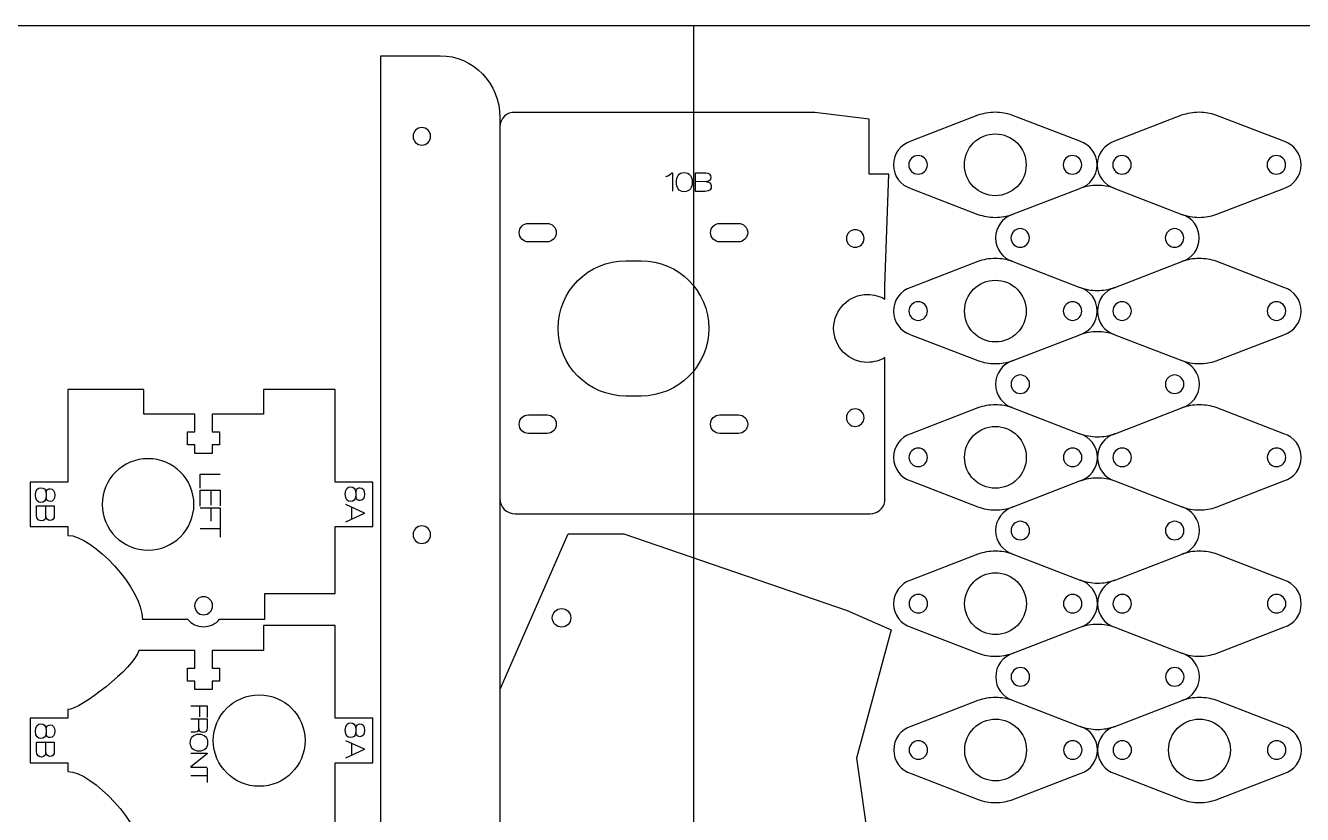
# Model space of a CAD drawing. Extents: x -610 to 0, y -305 to 0.
# Drawn here: x -413 to -206.2, y -127.7 to 0 of the extents above; entities that cross this region are included whole.
import ezdxf

# ---------------------------------------------------------------- set-up
doc = ezdxf.new("R2010")
doc.units = 0
doc.layers.add('CUTS', color=1, linetype='Continuous', true_color=0xff0000)
doc.layers.add('TEXT', color=5, linetype='Continuous', true_color=0x0000ff)
doc.layers.add('laser bed referance', color=3, linetype='Continuous', lineweight=25, true_color=0x00ff00)
doc.layers.add('Referance lines', color=2, linetype='Continuous', lineweight=25, true_color=0xffff00)

msp = doc.modelspace()

# ---------------------------------------------------------------- linework, layer by layer
at = {"layer": 'CUTS', "color": 1, "lineweight": 25, "true_color": 0xff0000}
for points in [[(-355.45, -216.26), (-355.45, -208.66), (-355.45, -4.88)], [(-273.8, -44.29), (-273.8, -42.14), (-273.19, -24.05), (-276.36, -24.05), (-276.36, -15.15), (-285.18, -14.05), (-333.69, -14.05)], [(-336.16, -14.88), (-336.16, -246.79), (-342.86, -246.79), (-342.86, -246.79)], [(-258.78, -14.53), (-269.63, -18.72)], [(-242.24, -18.72), (-253.23, -14.48), (-253.23, -14.48)], [(-225.76, -14.53), (-236.61, -18.72), (-236.61, -18.72)], [(-209.22, -18.72), (-220.2, -14.48)], [(-269.63, -26.36), (-258.76, -30.56)], [(-253.23, -30.6), (-242.25, -26.36)], [(-236.6, -26.36), (-225.74, -30.56)], [(-220.2, -30.6), (-209.23, -26.36)], [(-331.54, -32.01), (-328.53, -32.01)], [(-300.54, -32.01), (-297.53, -32.01)], [(-328.53, -35.01), (-331.54, -35.01), (-331.54, -35.01)], [(-297.53, -35.01), (-300.54, -35.01), (-300.54, -35.01)], [(-315.79, -38.06), (-313.28, -38.06)], [(-258.77, -38.2), (-269.62, -42.39)], [(-253.09, -38.19), (-242.23, -42.39)], [(-236.69, -42.43), (-225.71, -38.19)], [(-209.21, -42.39), (-220.19, -38.15)], [(-269.61, -50.03), (-258.75, -54.23)], [(-253.21, -54.27), (-242.23, -50.03)], [(-236.59, -50.03), (-225.73, -54.23)], [(-220.19, -54.27), (-209.21, -50.03)], [(-273.8, -76.38), (-273.8, -53.74)], [(-381.55, -96.09), (-374.24, -96.09), (-374.24, -91.9), (-362.84, -91.9), (-362.84, -81.1), (-356.74, -81.1), (-356.74, -73.89), (-362.84, -73.89), (-362.84, -58.9), (-374.44, -58.9), (-374.44, -62.89), (-382.74, -62.89), (-382.74, -65.76), (-381.54, -65.76), (-381.54, -67.86), (-382.74, -67.86), (-382.74, -69.25), (-385.54, -69.25), (-385.54, -67.86), (-386.74, -67.86), (-386.74, -65.76), (-385.54, -65.76), (-385.54, -62.89), (-393.84, -62.89), (-393.84, -58.9), (-406.14, -58.9), (-406.14, -73.89), (-412.24, -73.89), (-412.24, -81.1), (-406.14, -81.1), (-406.14, -82.51), (-406.14, -82.51)], [(-313.28, -59.96), (-315.79, -59.96), (-315.79, -59.96)], [(-258.76, -61.88), (-269.61, -66.07)], [(-253.08, -61.87), (-242.22, -66.07)], [(-236.68, -66.11), (-225.7, -61.87)], [(-209.2, -66.07), (-220.18, -61.83)], [(-331.54, -63.01), (-328.53, -63.01)], [(-300.54, -63.01), (-297.53, -63.01)], [(-328.53, -66.01), (-331.54, -66.01), (-331.54, -66.01)], [(-297.53, -66.01), (-300.54, -66.01), (-300.54, -66.01)], [(-269.6, -73.71), (-258.74, -77.91)], [(-253.2, -77.95), (-242.22, -73.71)], [(-236.58, -73.71), (-225.72, -77.91)], [(-220.18, -77.95), (-209.2, -73.71)], [(-333.7, -79.03), (-276.22, -79.03)], [(-336.14, -107.38), (-325.11, -82.26), (-316.07, -82.26), (-279.93, -94.65), (-272.78, -97.78), (-278.39, -118.58), (-276.36, -132.98), (-269.78, -141.62), (-269.78, -200.56), (-332.79, -200.56), (-336.14, -184.82)], [(-258.75, -85.56), (-269.6, -89.75)], [(-253.07, -85.55), (-242.21, -89.75)], [(-236.67, -89.79), (-225.69, -85.55)], [(-209.18, -89.75), (-220.17, -85.51)], [(-362.84, -130.12), (-362.84, -119.32), (-356.74, -119.32), (-356.74, -112.12), (-362.84, -112.12), (-362.84, -97.12), (-374.44, -97.12), (-374.44, -101.12), (-382.74, -101.12), (-382.74, -103.99), (-381.54, -103.99), (-381.54, -106.08), (-382.74, -106.08), (-382.74, -107.47), (-385.54, -107.47), (-385.54, -106.08), (-386.74, -106.08), (-386.74, -103.99), (-385.54, -103.99), (-385.54, -101.12), (-394.61, -101.12), (-394.61, -101.12), (-394.61, -101.12)], [(-394.04, -96.09), (-386.73, -96.09)], [(-269.59, -97.39), (-258.73, -101.59)], [(-253.19, -101.63), (-242.21, -97.39)], [(-236.57, -97.39), (-225.71, -101.59)], [(-220.17, -101.63), (-209.19, -97.39)], [(-258.74, -109.23), (-269.59, -113.43)], [(-253.06, -109.23), (-242.2, -113.43)], [(-236.66, -113.47), (-225.68, -109.23)], [(-209.17, -113.43), (-220.16, -109.19)], [(-406.14, -110.71), (-406.14, -110.71), (-406.14, -112.12), (-412.24, -112.12), (-412.24, -119.32), (-406.14, -119.32), (-406.14, -120.73), (-406.14, -120.73)], [(-269.58, -121.07), (-258.72, -125.26)], [(-253.18, -125.3), (-242.2, -121.07)], [(-236.56, -121.07), (-225.7, -125.26)], [(-220.16, -125.3), (-209.18, -121.07)]]:
    msp.add_lwpolyline(points, dxfattribs=at)
for points in [[(-355.45, -4.88), (-355.45, -4.88), (-351.11, -4.88), (-345.81, -4.88)], [(-345.81, -4.88), (-340.5, -4.88), (-336.16, -9.38), (-336.16, -14.88)], [(-333.69, -14.05), (-335.06, -13.95), (-336.16, -15.05), (-336.16, -16.42)], [(-255.94, -14.04), (-256.94, -14.04), (-257.89, -14.21), (-258.78, -14.53)], [(-253.23, -14.48), (-254.08, -14.2), (-254.99, -14.04), (-255.94, -14.04)], [(-222.91, -14.04), (-223.91, -14.04), (-224.87, -14.21), (-225.76, -14.53)], [(-220.2, -14.48), (-221.06, -14.2), (-221.97, -14.04), (-222.91, -14.04)], [(-348.8, -16.5), (-349.59, -16.5), (-350.23, -17.14), (-350.23, -17.92)], [(-347.38, -17.92), (-347.38, -17.14), (-348.02, -16.5), (-348.8, -16.5)], [(-350.23, -17.92), (-350.23, -18.71), (-349.59, -19.35), (-348.8, -19.35)], [(-348.8, -19.35), (-348.02, -19.35), (-347.38, -18.71), (-347.38, -17.92)], [(-260.94, -22.54), (-260.94, -19.78), (-258.7, -17.54), (-255.94, -17.54)], [(-255.94, -17.54), (-253.18, -17.54), (-250.94, -19.78), (-250.94, -22.54)], [(-269.63, -18.72), (-271.26, -19.23), (-272.44, -20.75), (-272.44, -22.54)], [(-239.44, -22.54), (-239.44, -20.75), (-240.62, -19.23), (-242.24, -18.72)], [(-236.61, -18.72), (-238.24, -19.23), (-239.42, -20.75), (-239.42, -22.54)], [(-206.41, -22.54), (-206.41, -20.75), (-207.59, -19.23), (-209.22, -18.72)], [(-272.44, -22.54), (-272.44, -24.34), (-271.26, -25.86), (-269.63, -26.36)], [(-268.44, -21.04), (-269.27, -21.04), (-269.94, -21.71), (-269.94, -22.54)], [(-269.94, -22.54), (-269.94, -23.37), (-269.27, -24.04), (-268.44, -24.04)], [(-266.94, -22.54), (-266.94, -21.71), (-267.61, -21.04), (-268.44, -21.04)], [(-268.44, -24.04), (-267.61, -24.04), (-266.94, -23.37), (-266.94, -22.54)], [(-255.94, -27.54), (-258.7, -27.54), (-260.94, -25.3), (-260.94, -22.54)], [(-250.94, -22.54), (-250.94, -25.3), (-253.18, -27.54), (-255.94, -27.54)], [(-243.44, -21.04), (-244.27, -21.04), (-244.94, -21.71), (-244.94, -22.54)], [(-244.94, -22.54), (-244.94, -23.37), (-244.27, -24.04), (-243.44, -24.04)], [(-241.94, -22.54), (-241.94, -21.71), (-242.61, -21.04), (-243.44, -21.04)], [(-243.44, -24.04), (-242.61, -24.04), (-241.94, -23.37), (-241.94, -22.54)], [(-242.25, -26.36), (-240.62, -25.86), (-239.44, -24.34), (-239.44, -22.54)], [(-239.42, -22.54), (-239.42, -24.34), (-238.23, -25.86), (-236.6, -26.36)], [(-235.41, -21.04), (-236.24, -21.04), (-236.91, -21.71), (-236.91, -22.54)], [(-236.91, -22.54), (-236.91, -23.37), (-236.24, -24.04), (-235.41, -24.04)], [(-233.92, -22.54), (-233.92, -21.71), (-234.59, -21.04), (-235.41, -21.04)], [(-235.41, -24.04), (-234.59, -24.04), (-233.92, -23.37), (-233.92, -22.54)], [(-210.42, -21.04), (-211.24, -21.04), (-211.92, -21.71), (-211.92, -22.54)], [(-211.92, -22.54), (-211.92, -23.37), (-211.24, -24.04), (-210.42, -24.04)], [(-208.92, -22.54), (-208.92, -21.71), (-209.59, -21.04), (-210.42, -21.04)], [(-210.42, -24.04), (-209.59, -24.04), (-208.92, -23.37), (-208.92, -22.54)], [(-209.23, -26.36), (-207.6, -25.86), (-206.41, -24.34), (-206.41, -22.54)], [(-239.4, -25.87), (-240.4, -25.87), (-241.36, -26.05), (-242.25, -26.36)], [(-236.69, -26.31), (-237.54, -26.03), (-238.45, -25.87), (-239.4, -25.87)], [(-258.76, -30.56), (-257.88, -30.87), (-256.93, -31.04), (-255.94, -31.04)], [(-255.94, -31.04), (-254.99, -31.04), (-254.08, -30.89), (-253.23, -30.6)], [(-253.1, -30.56), (-254.72, -31.06), (-255.9, -32.58), (-255.9, -34.37)], [(-225.74, -30.56), (-224.86, -30.87), (-223.91, -31.04), (-222.91, -31.04)], [(-222.9, -34.37), (-222.9, -32.58), (-224.08, -31.06), (-225.71, -30.56)], [(-222.91, -31.04), (-221.97, -31.04), (-221.06, -30.89), (-220.2, -30.6)], [(-333.04, -33.51), (-333.04, -32.68), (-332.37, -32.01), (-331.54, -32.01)], [(-328.53, -32.01), (-327.7, -32.01), (-327.03, -32.68), (-327.03, -33.51)], [(-302.04, -33.51), (-302.04, -32.68), (-301.37, -32.01), (-300.54, -32.01)], [(-297.53, -32.01), (-296.7, -32.01), (-296.03, -32.68), (-296.03, -33.51)], [(-278.62, -33.04), (-279.4, -33.04), (-280.04, -33.68), (-280.04, -34.47)], [(-277.19, -34.47), (-277.19, -33.68), (-277.83, -33.04), (-278.62, -33.04)], [(-251.9, -32.87), (-252.73, -32.87), (-253.4, -33.55), (-253.4, -34.37)], [(-250.4, -34.37), (-250.4, -33.55), (-251.07, -32.87), (-251.9, -32.87)], [(-226.9, -32.87), (-227.73, -32.87), (-228.4, -33.55), (-228.4, -34.37)], [(-225.4, -34.37), (-225.4, -33.55), (-226.07, -32.87), (-226.9, -32.87)], [(-331.54, -35.01), (-332.37, -35.01), (-333.04, -34.34), (-333.04, -33.51)], [(-327.03, -33.51), (-327.03, -34.34), (-327.7, -35.01), (-328.53, -35.01)], [(-300.54, -35.01), (-301.37, -35.01), (-302.04, -34.34), (-302.04, -33.51)], [(-296.03, -33.51), (-296.03, -34.34), (-296.7, -35.01), (-297.53, -35.01)], [(-280.04, -34.47), (-280.04, -35.25), (-279.4, -35.89), (-278.62, -35.89)], [(-278.62, -35.89), (-277.83, -35.89), (-277.19, -35.25), (-277.19, -34.47)], [(-255.9, -34.37), (-255.9, -36.17), (-254.72, -37.69), (-253.09, -38.19)], [(-253.4, -34.37), (-253.4, -35.2), (-252.73, -35.87), (-251.9, -35.87)], [(-251.9, -35.87), (-251.07, -35.87), (-250.4, -35.2), (-250.4, -34.37)], [(-228.4, -34.37), (-228.4, -35.2), (-227.73, -35.87), (-226.9, -35.87)], [(-226.9, -35.87), (-226.07, -35.87), (-225.4, -35.2), (-225.4, -34.37)], [(-225.71, -38.19), (-224.08, -37.69), (-222.9, -36.17), (-222.9, -34.37)], [(-326.74, -49.01), (-326.74, -42.96), (-321.83, -38.06), (-315.79, -38.06)], [(-313.28, -38.06), (-307.24, -38.06), (-302.33, -42.97), (-302.33, -49.01)], [(-255.92, -37.71), (-256.92, -37.71), (-257.88, -37.88), (-258.77, -38.2)], [(-253.21, -38.15), (-254.06, -37.87), (-254.98, -37.71), (-255.92, -37.71)], [(-222.9, -37.71), (-223.9, -37.71), (-224.86, -37.88), (-225.75, -38.2)], [(-220.19, -38.15), (-221.04, -37.87), (-221.95, -37.71), (-222.9, -37.71)], [(-260.92, -46.21), (-260.92, -43.45), (-258.68, -41.21), (-255.92, -41.21)], [(-255.92, -41.21), (-253.16, -41.21), (-250.92, -43.45), (-250.92, -46.21)], [(-269.62, -42.39), (-271.24, -42.9), (-272.42, -44.42), (-272.42, -46.21)], [(-239.42, -46.21), (-239.42, -44.42), (-240.6, -42.9), (-242.23, -42.39)], [(-242.23, -42.39), (-241.34, -42.7), (-240.39, -42.87), (-239.4, -42.87)], [(-236.6, -42.39), (-238.22, -42.9), (-239.4, -44.42), (-239.4, -46.21)], [(-239.4, -42.87), (-238.45, -42.87), (-237.54, -42.72), (-236.69, -42.43)], [(-206.4, -46.21), (-206.4, -44.42), (-207.58, -42.9), (-209.21, -42.39)], [(-282.11, -49.01), (-282.11, -45.97), (-279.64, -43.51), (-276.61, -43.51)], [(-276.61, -43.51), (-275.58, -43.51), (-274.62, -43.8), (-273.8, -44.29)], [(-268.42, -44.71), (-269.25, -44.71), (-269.92, -45.38), (-269.92, -46.21)], [(-266.92, -46.21), (-266.92, -45.38), (-267.59, -44.71), (-268.42, -44.71)], [(-243.42, -44.71), (-244.25, -44.71), (-244.92, -45.38), (-244.92, -46.21)], [(-241.92, -46.21), (-241.92, -45.38), (-242.59, -44.71), (-243.42, -44.71)], [(-235.4, -44.71), (-236.23, -44.71), (-236.9, -45.38), (-236.9, -46.21)], [(-233.9, -46.21), (-233.9, -45.38), (-234.57, -44.71), (-235.4, -44.71)], [(-210.4, -44.71), (-211.23, -44.71), (-211.9, -45.38), (-211.9, -46.21)], [(-208.9, -46.21), (-208.9, -45.38), (-209.57, -44.71), (-210.4, -44.71)], [(-272.42, -46.21), (-272.42, -48.01), (-271.24, -49.52), (-269.61, -50.03)], [(-269.92, -46.21), (-269.92, -47.04), (-269.25, -47.71), (-268.42, -47.71)], [(-268.42, -47.71), (-267.59, -47.71), (-266.92, -47.04), (-266.92, -46.21)], [(-255.92, -51.21), (-258.68, -51.21), (-260.92, -48.97), (-260.92, -46.21)], [(-250.92, -46.21), (-250.92, -48.97), (-253.16, -51.21), (-255.92, -51.21)], [(-244.92, -46.21), (-244.92, -47.04), (-244.25, -47.71), (-243.42, -47.71)], [(-243.42, -47.71), (-242.59, -47.71), (-241.92, -47.04), (-241.92, -46.21)], [(-242.23, -50.03), (-240.6, -49.52), (-239.42, -48.01), (-239.42, -46.21)], [(-239.4, -46.21), (-239.4, -48.01), (-238.22, -49.52), (-236.59, -50.03)], [(-236.9, -46.21), (-236.9, -47.04), (-236.23, -47.71), (-235.4, -47.71)], [(-235.4, -47.71), (-234.57, -47.71), (-233.9, -47.04), (-233.9, -46.21)], [(-211.9, -46.21), (-211.9, -47.04), (-211.23, -47.71), (-210.4, -47.71)], [(-210.4, -47.71), (-209.57, -47.71), (-208.9, -47.04), (-208.9, -46.21)], [(-209.21, -50.03), (-207.58, -49.52), (-206.4, -48.01), (-206.4, -46.21)], [(-315.79, -59.96), (-321.83, -59.96), (-326.74, -55.06), (-326.74, -49.01)], [(-302.33, -49.01), (-302.33, -55.06), (-307.24, -59.96), (-313.28, -59.96)], [(-276.61, -54.51), (-279.64, -54.51), (-282.11, -52.05), (-282.11, -49.01)], [(-239.39, -49.55), (-240.39, -49.55), (-241.35, -49.72), (-242.24, -50.04)], [(-236.68, -49.99), (-237.53, -49.71), (-238.44, -49.55), (-239.39, -49.55)], [(-273.8, -53.74), (-274.62, -54.23), (-275.58, -54.51), (-276.61, -54.51)], [(-258.75, -54.23), (-257.87, -54.54), (-256.91, -54.71), (-255.92, -54.71)], [(-255.92, -54.71), (-254.98, -54.71), (-254.06, -54.55), (-253.21, -54.27)], [(-253.09, -54.23), (-254.71, -54.74), (-255.89, -56.26), (-255.89, -58.05)], [(-225.73, -54.23), (-224.84, -54.54), (-223.89, -54.71), (-222.9, -54.71)], [(-222.89, -58.05), (-222.89, -56.26), (-224.07, -54.74), (-225.7, -54.23)], [(-222.9, -54.71), (-221.95, -54.71), (-221.04, -54.55), (-220.19, -54.27)], [(-251.89, -56.55), (-252.72, -56.55), (-253.39, -57.22), (-253.39, -58.05)], [(-250.39, -58.05), (-250.39, -57.22), (-251.06, -56.55), (-251.89, -56.55)], [(-226.89, -56.55), (-227.72, -56.55), (-228.39, -57.22), (-228.39, -58.05)], [(-225.39, -58.05), (-225.39, -57.22), (-226.06, -56.55), (-226.89, -56.55)], [(-255.89, -58.05), (-255.89, -59.85), (-254.71, -61.37), (-253.08, -61.87)], [(-253.39, -58.05), (-253.39, -58.88), (-252.72, -59.55), (-251.89, -59.55)], [(-251.89, -59.55), (-251.06, -59.55), (-250.39, -58.88), (-250.39, -58.05)], [(-228.39, -58.05), (-228.39, -58.88), (-227.72, -59.55), (-226.89, -59.55)], [(-226.89, -59.55), (-226.06, -59.55), (-225.39, -58.88), (-225.39, -58.05)], [(-225.7, -61.87), (-224.07, -61.37), (-222.89, -59.85), (-222.89, -58.05)], [(-255.91, -61.39), (-256.91, -61.39), (-257.87, -61.56), (-258.76, -61.88)], [(-253.2, -61.83), (-254.05, -61.54), (-254.96, -61.39), (-255.91, -61.39)], [(-222.89, -61.39), (-223.89, -61.39), (-224.85, -61.56), (-225.74, -61.88)], [(-220.18, -61.83), (-221.03, -61.54), (-221.94, -61.39), (-222.89, -61.39)], [(-333.04, -64.51), (-333.04, -63.68), (-332.37, -63.01), (-331.54, -63.01)], [(-328.53, -63.01), (-327.7, -63.01), (-327.03, -63.68), (-327.03, -64.51)], [(-302.04, -64.51), (-302.04, -63.68), (-301.37, -63.01), (-300.54, -63.01)], [(-297.53, -63.01), (-296.7, -63.01), (-296.03, -63.68), (-296.03, -64.51)], [(-278.62, -62.04), (-279.4, -62.04), (-280.04, -62.68), (-280.04, -63.47)], [(-280.04, -63.47), (-280.04, -64.25), (-279.4, -64.89), (-278.62, -64.89)], [(-277.19, -63.47), (-277.19, -62.68), (-277.83, -62.04), (-278.62, -62.04)], [(-278.62, -64.89), (-277.83, -64.89), (-277.19, -64.25), (-277.19, -63.47)], [(-331.54, -66.01), (-332.37, -66.01), (-333.04, -65.34), (-333.04, -64.51)], [(-327.03, -64.51), (-327.03, -65.34), (-327.7, -66.01), (-328.53, -66.01)], [(-300.54, -66.01), (-301.37, -66.01), (-302.04, -65.34), (-302.04, -64.51)], [(-296.03, -64.51), (-296.03, -65.34), (-296.7, -66.01), (-297.53, -66.01)], [(-269.61, -66.07), (-271.23, -66.58), (-272.41, -68.1), (-272.41, -69.89)], [(-260.91, -69.89), (-260.91, -67.13), (-258.67, -64.89), (-255.91, -64.89)], [(-255.91, -64.89), (-253.15, -64.89), (-250.91, -67.13), (-250.91, -69.89)], [(-239.41, -69.89), (-239.41, -68.1), (-240.59, -66.58), (-242.22, -66.07)], [(-242.22, -66.07), (-241.33, -66.38), (-240.38, -66.55), (-239.39, -66.55)], [(-236.58, -66.07), (-238.21, -66.58), (-239.39, -68.1), (-239.39, -69.89)], [(-239.39, -66.55), (-238.44, -66.55), (-237.53, -66.4), (-236.68, -66.11)], [(-206.39, -69.89), (-206.39, -68.1), (-207.57, -66.58), (-209.2, -66.07)], [(-393.14, -70.1), (-397.24, -70.1), (-400.57, -73.41), (-400.57, -77.5)], [(-385.71, -77.5), (-385.71, -73.41), (-389.04, -70.1), (-393.14, -70.1)], [(-272.41, -69.89), (-272.41, -71.68), (-271.23, -73.2), (-269.6, -73.71)], [(-268.41, -68.39), (-269.24, -68.39), (-269.91, -69.06), (-269.91, -69.89)], [(-269.91, -69.89), (-269.91, -70.72), (-269.24, -71.39), (-268.41, -71.39)], [(-266.91, -69.89), (-266.91, -69.06), (-267.58, -68.39), (-268.41, -68.39)], [(-268.41, -71.39), (-267.58, -71.39), (-266.91, -70.72), (-266.91, -69.89)], [(-255.91, -74.89), (-258.67, -74.89), (-260.91, -72.65), (-260.91, -69.89)], [(-250.91, -69.89), (-250.91, -72.65), (-253.15, -74.89), (-255.91, -74.89)], [(-243.41, -68.39), (-244.24, -68.39), (-244.91, -69.06), (-244.91, -69.89)], [(-244.91, -69.89), (-244.91, -70.72), (-244.24, -71.39), (-243.41, -71.39)], [(-241.91, -69.89), (-241.91, -69.06), (-242.58, -68.39), (-243.41, -68.39)], [(-243.41, -71.39), (-242.58, -71.39), (-241.91, -70.72), (-241.91, -69.89)], [(-242.22, -73.71), (-240.59, -73.2), (-239.41, -71.68), (-239.41, -69.89)], [(-239.39, -69.89), (-239.39, -71.68), (-238.21, -73.2), (-236.58, -73.71)], [(-235.39, -68.39), (-236.22, -68.39), (-236.89, -69.06), (-236.89, -69.89)], [(-236.89, -69.89), (-236.89, -70.72), (-236.22, -71.39), (-235.39, -71.39)], [(-233.89, -69.89), (-233.89, -69.06), (-234.56, -68.39), (-235.39, -68.39)], [(-235.39, -71.39), (-234.56, -71.39), (-233.89, -70.72), (-233.89, -69.89)], [(-210.39, -68.39), (-211.22, -68.39), (-211.89, -69.06), (-211.89, -69.89)], [(-211.89, -69.89), (-211.89, -70.72), (-211.22, -71.39), (-210.39, -71.39)], [(-208.89, -69.89), (-208.89, -69.06), (-209.56, -68.39), (-210.39, -68.39)], [(-210.39, -71.39), (-209.56, -71.39), (-208.89, -70.72), (-208.89, -69.89)], [(-209.2, -73.71), (-207.57, -73.2), (-206.39, -71.68), (-206.39, -69.89)], [(-239.38, -73.23), (-240.38, -73.23), (-241.34, -73.4), (-242.23, -73.72)], [(-236.67, -73.67), (-237.52, -73.39), (-238.43, -73.23), (-239.38, -73.23)], [(-273.8, -77.03), (-273.83, -76.88), (-273.8, -76.72), (-273.8, -76.38)], [(-400.57, -77.5), (-400.57, -81.58), (-397.24, -84.9), (-393.14, -84.9)], [(-393.14, -84.9), (-389.04, -84.9), (-385.71, -81.58), (-385.71, -77.5)], [(-336.17, -76.56), (-336.17, -77.92), (-335.06, -79.03), (-333.7, -79.03)], [(-276.22, -79.03), (-275.02, -79.03), (-274.02, -78.17), (-273.8, -77.03)], [(-258.74, -77.91), (-257.86, -78.22), (-256.9, -78.39), (-255.91, -78.39)], [(-255.91, -78.39), (-254.96, -78.39), (-254.05, -78.23), (-253.2, -77.95)], [(-253.08, -77.91), (-254.7, -78.42), (-255.88, -79.94), (-255.88, -81.73)], [(-225.72, -77.91), (-224.83, -78.22), (-223.88, -78.39), (-222.89, -78.39)], [(-222.88, -81.73), (-222.88, -79.94), (-224.06, -78.42), (-225.69, -77.91)], [(-222.89, -78.39), (-221.94, -78.39), (-221.03, -78.23), (-220.18, -77.95)], [(-251.88, -80.23), (-252.71, -80.23), (-253.38, -80.9), (-253.38, -81.73)], [(-250.38, -81.73), (-250.38, -80.9), (-251.05, -80.23), (-251.88, -80.23)], [(-226.88, -80.23), (-227.71, -80.23), (-228.38, -80.9), (-228.38, -81.73)], [(-225.38, -81.73), (-225.38, -80.9), (-226.05, -80.23), (-226.88, -80.23)], [(-406.14, -82.51), (-402.13, -82.51), (-394.04, -91.15), (-394.04, -96.1)], [(-348.8, -80.97), (-349.59, -80.97), (-350.23, -81.61), (-350.23, -82.4)], [(-350.23, -82.4), (-350.23, -83.18), (-349.59, -83.82), (-348.8, -83.82)], [(-347.38, -82.4), (-347.38, -81.61), (-348.02, -80.97), (-348.8, -80.97)], [(-348.8, -83.82), (-348.02, -83.82), (-347.38, -83.18), (-347.38, -82.4)], [(-255.88, -81.73), (-255.88, -83.53), (-254.7, -85.04), (-253.07, -85.55)], [(-253.38, -81.73), (-253.38, -82.56), (-252.71, -83.23), (-251.88, -83.23)], [(-251.88, -83.23), (-251.05, -83.23), (-250.38, -82.56), (-250.38, -81.73)], [(-228.38, -81.73), (-228.38, -82.56), (-227.71, -83.23), (-226.88, -83.23)], [(-226.88, -83.23), (-226.05, -83.23), (-225.38, -82.56), (-225.38, -81.73)], [(-225.69, -85.55), (-224.06, -85.04), (-222.88, -83.53), (-222.88, -81.73)], [(-255.9, -85.07), (-256.9, -85.07), (-257.86, -85.24), (-258.75, -85.56)], [(-253.19, -85.51), (-254.04, -85.22), (-254.95, -85.07), (-255.9, -85.07)], [(-222.88, -85.07), (-223.88, -85.07), (-224.84, -85.24), (-225.73, -85.56)], [(-220.17, -85.51), (-221.02, -85.22), (-221.93, -85.07), (-222.88, -85.07)], [(-260.9, -93.57), (-260.9, -90.81), (-258.66, -88.57), (-255.9, -88.57)], [(-255.9, -88.57), (-253.14, -88.57), (-250.9, -90.81), (-250.9, -93.57)], [(-269.6, -89.75), (-271.22, -90.26), (-272.4, -91.77), (-272.4, -93.57)], [(-239.4, -93.57), (-239.4, -91.77), (-240.58, -90.26), (-242.21, -89.75)], [(-242.21, -89.75), (-241.32, -90.06), (-240.37, -90.23), (-239.38, -90.23)], [(-236.57, -89.75), (-238.2, -90.26), (-239.38, -91.77), (-239.38, -93.57)], [(-239.38, -90.23), (-238.43, -90.23), (-237.52, -90.08), (-236.67, -89.79)], [(-206.38, -93.57), (-206.38, -91.77), (-207.56, -90.26), (-209.18, -89.75)], [(-384.14, -92.45), (-384.94, -92.45), (-385.59, -93.1), (-385.59, -93.9)], [(-382.69, -93.9), (-382.69, -93.1), (-383.34, -92.45), (-384.14, -92.45)], [(-268.4, -92.07), (-269.23, -92.07), (-269.9, -92.74), (-269.9, -93.57)], [(-266.9, -93.57), (-266.9, -92.74), (-267.57, -92.07), (-268.4, -92.07)], [(-243.4, -92.07), (-244.23, -92.07), (-244.9, -92.74), (-244.9, -93.57)], [(-241.9, -93.57), (-241.9, -92.74), (-242.57, -92.07), (-243.4, -92.07)], [(-235.38, -92.07), (-236.21, -92.07), (-236.88, -92.74), (-236.88, -93.57)], [(-233.88, -93.57), (-233.88, -92.74), (-234.55, -92.07), (-235.38, -92.07)], [(-210.38, -92.07), (-211.21, -92.07), (-211.88, -92.74), (-211.88, -93.57)], [(-208.88, -93.57), (-208.88, -92.74), (-209.55, -92.07), (-210.38, -92.07)], [(-385.59, -93.9), (-385.59, -94.7), (-384.94, -95.35), (-384.14, -95.35)], [(-384.14, -95.35), (-383.34, -95.35), (-382.69, -94.7), (-382.69, -93.9)], [(-327.67, -95.86), (-327.67, -95.03), (-327, -94.36), (-326.17, -94.36)], [(-326.17, -94.36), (-325.35, -94.36), (-324.67, -95.03), (-324.67, -95.86)], [(-272.4, -93.57), (-272.4, -95.36), (-271.22, -96.88), (-269.59, -97.39)], [(-269.9, -93.57), (-269.9, -94.4), (-269.23, -95.07), (-268.4, -95.07)], [(-268.4, -95.07), (-267.57, -95.07), (-266.9, -94.4), (-266.9, -93.57)], [(-255.9, -98.57), (-258.66, -98.57), (-260.9, -96.33), (-260.9, -93.57)], [(-250.9, -93.57), (-250.9, -96.33), (-253.14, -98.57), (-255.9, -98.57)], [(-244.9, -93.57), (-244.9, -94.4), (-244.23, -95.07), (-243.4, -95.07)], [(-243.4, -95.07), (-242.57, -95.07), (-241.9, -94.4), (-241.9, -93.57)], [(-242.21, -97.39), (-240.58, -96.88), (-239.4, -95.36), (-239.4, -93.57)], [(-239.38, -93.57), (-239.38, -95.36), (-238.2, -96.88), (-236.57, -97.39)], [(-236.88, -93.57), (-236.88, -94.4), (-236.21, -95.07), (-235.38, -95.07)], [(-235.38, -95.07), (-234.55, -95.07), (-233.88, -94.4), (-233.88, -93.57)], [(-211.88, -93.57), (-211.88, -94.4), (-211.21, -95.07), (-210.38, -95.07)], [(-210.38, -95.07), (-209.55, -95.07), (-208.88, -94.4), (-208.88, -93.57)], [(-209.19, -97.39), (-207.56, -96.88), (-206.38, -95.36), (-206.38, -93.57)], [(-386.73, -96.09), (-386.11, -96.83), (-385.18, -97.29), (-384.14, -97.29)], [(-384.14, -97.29), (-383.1, -97.29), (-382.18, -96.83), (-381.55, -96.09)], [(-326.17, -97.36), (-327, -97.36), (-327.67, -96.69), (-327.67, -95.86)], [(-324.67, -95.86), (-324.67, -96.69), (-325.35, -97.36), (-326.17, -97.36)], [(-239.37, -96.91), (-240.37, -96.91), (-241.33, -97.08), (-242.22, -97.4)], [(-236.66, -97.35), (-237.51, -97.06), (-238.42, -96.91), (-239.37, -96.91)], [(-394.61, -101.12), (-395.42, -104.01), (-404.16, -110.71), (-406.14, -110.71)], [(-258.73, -101.59), (-257.84, -101.9), (-256.89, -102.07), (-255.9, -102.07)], [(-255.9, -102.07), (-254.95, -102.07), (-254.04, -101.91), (-253.19, -101.63)], [(-253.06, -101.59), (-254.69, -102.1), (-255.87, -103.62), (-255.87, -105.41)], [(-225.71, -101.59), (-224.82, -101.9), (-223.87, -102.07), (-222.88, -102.07)], [(-222.87, -105.41), (-222.87, -103.62), (-224.05, -102.1), (-225.67, -101.59)], [(-222.88, -102.07), (-221.93, -102.07), (-221.02, -101.91), (-220.17, -101.63)], [(-255.87, -105.41), (-255.87, -107.2), (-254.69, -108.72), (-253.06, -109.23)], [(-251.87, -103.91), (-252.7, -103.91), (-253.37, -104.58), (-253.37, -105.41)], [(-253.37, -105.41), (-253.37, -106.24), (-252.7, -106.91), (-251.87, -106.91)], [(-250.37, -105.41), (-250.37, -104.58), (-251.04, -103.91), (-251.87, -103.91)], [(-251.87, -106.91), (-251.04, -106.91), (-250.37, -106.24), (-250.37, -105.41)], [(-226.87, -103.91), (-227.7, -103.91), (-228.37, -104.58), (-228.37, -105.41)], [(-228.37, -105.41), (-228.37, -106.24), (-227.7, -106.91), (-226.87, -106.91)], [(-225.37, -105.41), (-225.37, -104.58), (-226.04, -103.91), (-226.87, -103.91)], [(-226.87, -106.91), (-226.04, -106.91), (-225.37, -106.24), (-225.37, -105.41)], [(-225.68, -109.23), (-224.05, -108.72), (-222.87, -107.2), (-222.87, -105.41)], [(-382.57, -115.72), (-382.57, -111.63), (-379.24, -108.32), (-375.14, -108.32)], [(-375.14, -108.32), (-371.04, -108.32), (-367.72, -111.63), (-367.72, -115.72)], [(-255.89, -108.75), (-256.89, -108.75), (-257.85, -108.92), (-258.74, -109.23)], [(-253.18, -109.19), (-254.03, -108.9), (-254.94, -108.75), (-255.89, -108.75)], [(-222.87, -108.75), (-223.87, -108.75), (-224.82, -108.92), (-225.71, -109.23)], [(-220.16, -109.19), (-221.01, -108.9), (-221.92, -108.75), (-222.87, -108.75)], [(-269.59, -113.43), (-271.21, -113.93), (-272.39, -115.45), (-272.39, -117.25)], [(-260.89, -117.25), (-260.89, -114.48), (-258.65, -112.25), (-255.89, -112.25)], [(-255.89, -112.25), (-253.13, -112.25), (-250.89, -114.48), (-250.89, -117.25)], [(-239.39, -117.25), (-239.39, -115.45), (-240.57, -113.93), (-242.2, -113.43)], [(-242.2, -113.43), (-241.31, -113.74), (-240.36, -113.91), (-239.37, -113.91)], [(-236.56, -113.43), (-238.19, -113.93), (-239.37, -115.45), (-239.37, -117.25)], [(-239.37, -113.91), (-238.42, -113.91), (-237.51, -113.75), (-236.66, -113.47)], [(-227.87, -117.25), (-227.87, -114.48), (-225.63, -112.25), (-222.87, -112.25)], [(-222.87, -112.25), (-220.11, -112.25), (-217.87, -114.48), (-217.87, -117.25)], [(-206.37, -117.25), (-206.37, -115.45), (-207.55, -113.93), (-209.17, -113.43)], [(-375.14, -123.12), (-379.24, -123.12), (-382.57, -119.81), (-382.57, -115.72)], [(-367.72, -115.72), (-367.72, -119.81), (-371.04, -123.12), (-375.14, -123.12)], [(-268.39, -115.75), (-269.22, -115.75), (-269.89, -116.42), (-269.89, -117.25)], [(-266.89, -117.25), (-266.89, -116.42), (-267.56, -115.75), (-268.39, -115.75)], [(-243.39, -115.75), (-244.22, -115.75), (-244.89, -116.42), (-244.89, -117.25)], [(-241.89, -117.25), (-241.89, -116.42), (-242.56, -115.75), (-243.39, -115.75)], [(-235.37, -115.75), (-236.2, -115.75), (-236.87, -116.42), (-236.87, -117.25)], [(-233.87, -117.25), (-233.87, -116.42), (-234.54, -115.75), (-235.37, -115.75)], [(-210.37, -115.75), (-211.2, -115.75), (-211.87, -116.42), (-211.87, -117.25)], [(-208.87, -117.25), (-208.87, -116.42), (-209.54, -115.75), (-210.37, -115.75)], [(-272.39, -117.25), (-272.39, -119.04), (-271.21, -120.56), (-269.58, -121.07)], [(-269.89, -117.25), (-269.89, -118.07), (-269.22, -118.75), (-268.39, -118.75)], [(-268.39, -118.75), (-267.56, -118.75), (-266.89, -118.07), (-266.89, -117.25)], [(-255.89, -122.24), (-258.65, -122.24), (-260.89, -120.01), (-260.89, -117.25)], [(-250.89, -117.25), (-250.89, -120.01), (-253.13, -122.24), (-255.89, -122.24)], [(-244.89, -117.25), (-244.89, -118.07), (-244.22, -118.75), (-243.39, -118.75)], [(-243.39, -118.75), (-242.56, -118.75), (-241.89, -118.07), (-241.89, -117.25)], [(-242.2, -121.07), (-240.57, -120.56), (-239.39, -119.04), (-239.39, -117.25)], [(-239.37, -117.25), (-239.37, -119.04), (-238.19, -120.56), (-236.56, -121.07)], [(-236.87, -117.25), (-236.87, -118.07), (-236.2, -118.75), (-235.37, -118.75)], [(-235.37, -118.75), (-234.54, -118.75), (-233.87, -118.07), (-233.87, -117.25)], [(-222.87, -122.24), (-225.63, -122.24), (-227.87, -120.01), (-227.87, -117.25)], [(-217.87, -117.25), (-217.87, -120.01), (-220.11, -122.24), (-222.87, -122.24)], [(-211.87, -117.25), (-211.87, -118.07), (-211.2, -118.75), (-210.37, -118.75)], [(-210.37, -118.75), (-209.54, -118.75), (-208.87, -118.07), (-208.87, -117.25)], [(-209.18, -121.07), (-207.55, -120.56), (-206.37, -119.04), (-206.37, -117.25)], [(-406.14, -120.73), (-402.12, -120.73), (-394.04, -129.37), (-394.04, -134.32)], [(-258.72, -125.26), (-257.83, -125.58), (-256.88, -125.75), (-255.89, -125.75)], [(-255.89, -125.75), (-254.94, -125.75), (-254.03, -125.59), (-253.18, -125.3)], [(-225.7, -125.26), (-224.81, -125.58), (-223.86, -125.75), (-222.87, -125.75)], [(-222.87, -125.75), (-221.92, -125.75), (-221.01, -125.59), (-220.16, -125.3)]]:
    msp.add_open_spline(points, degree=3, dxfattribs=at)
at = {"layer": 'laser bed referance'}
msp.add_line((-609.6, 0), (0, 0), dxfattribs=at)
at = {"layer": 'Referance lines'}
msp.add_line((-304.8, 0), (-304.8, -304.8), dxfattribs=at)
at = {"layer": 'TEXT', "color": 5, "true_color": 0x0000ff}
for points in [[(-308.34, -23.85), (-308.23, -23.85), (-308.23, -26.83)], [(-304.47, -23.83), (-302.83, -23.83)], [(-302.94, -26.85), (-304.47, -26.85), (-304.47, -23.83), (-304.47, -23.83)], [(-302.69, -25.27), (-304.47, -25.26)], [(-302.69, -25.26), (-302.69, -25.27)], [(-384.72, -74.89), (-384.72, -72.61), (-381.46, -72.61)], [(-409.66, -75.65), (-409.66, -76.33)], [(-409.66, -75.65), (-409.65, -75.65)], [(-409.65, -76.33), (-409.66, -76.33)], [(-384.72, -77.76), (-384.72, -75.2), (-381.46, -75.2), (-381.46, -77.74)], [(-382.98, -75.2), (-382.98, -77.63)], [(-359.48, -75.5), (-359.48, -76.18)], [(-359.48, -75.5), (-359.47, -75.5)], [(-359.47, -76.18), (-359.48, -76.18)], [(-411.2, -79.2), (-411.2, -77.75), (-408.32, -77.75), (-408.32, -77.75)], [(-409.69, -79.44), (-409.69, -77.75)], [(-408.32, -77.75), (-408.32, -79.31)], [(-384.72, -78.05), (-381.46, -78.05), (-381.46, -80.33)], [(-382.98, -78.05), (-382.98, -80.2)], [(-361.14, -77.48), (-358.12, -78.87), (-358.12, -78.98), (-361.14, -80.37)], [(-360.14, -79.91), (-360.14, -77.93)], [(-409.69, -79.44), (-409.7, -79.44)], [(-381.46, -79.98), (-381.46, -82.78)], [(-384.72, -81.39), (-381.46, -81.39)], [(-386.23, -110.12), (-383.55, -110.12), (-383.55, -111.99)], [(-384.8, -110.12), (-384.8, -111.89)], [(-386.23, -112.19), (-383.55, -112.19), (-383.55, -113.67)], [(-384.92, -113.77), (-384.93, -113.76), (-384.93, -112.19)], [(-359.48, -113.71), (-359.48, -114.39)], [(-359.48, -113.71), (-359.47, -113.71)], [(-409.66, -113.86), (-409.66, -114.54)], [(-409.66, -113.86), (-409.65, -113.86)], [(-409.65, -114.54), (-409.66, -114.54)], [(-361.14, -115.69), (-358.12, -117.08), (-358.12, -117.19), (-361.14, -118.58)], [(-359.47, -114.39), (-359.48, -114.39)], [(-411.2, -117.41), (-411.2, -115.96), (-408.32, -115.96), (-408.32, -115.96)], [(-409.69, -117.65), (-409.7, -117.65)], [(-409.69, -117.65), (-409.69, -115.96)], [(-408.32, -115.96), (-408.32, -117.52)], [(-386.23, -117.76), (-383.55, -117.76), (-383.55, -117.86), (-386.23, -119.97), (-386.23, -120.05), (-383.55, -120.05)], [(-360.14, -118.12), (-360.14, -116.14)], [(-386.23, -121.37), (-383.55, -121.37)], [(-383.55, -120.21), (-383.55, -122.52)]]:
    msp.add_lwpolyline(points, dxfattribs=at)
for points in [[(-309.28, -24.41), (-308.83, -24.3), (-308.52, -24.06), (-308.34, -23.85)], [(-307.56, -25.34), (-307.56, -24.5), (-307.23, -23.78), (-306.3, -23.78)], [(-306.3, -23.78), (-305.36, -23.78), (-305.03, -24.5), (-305.03, -25.34)], [(-302.83, -23.83), (-302.35, -23.83), (-302.02, -24.09), (-302.02, -24.58)], [(-302.02, -24.58), (-302.02, -24.93), (-302.33, -25.27), (-302.69, -25.26)], [(-306.3, -26.9), (-307.23, -26.9), (-307.56, -26.18), (-307.56, -25.34)], [(-305.03, -25.34), (-305.03, -26.18), (-305.36, -26.9), (-306.3, -26.9)], [(-301.92, -26.03), (-301.92, -26.38), (-302.15, -26.85), (-302.94, -26.85)], [(-302.69, -25.27), (-302.29, -25.29), (-301.92, -25.5), (-301.92, -26.03)], [(-411.36, -75.99), (-411.36, -75.09), (-410.97, -74.8), (-410.51, -74.8)], [(-410.51, -77.18), (-410.97, -77.18), (-411.36, -76.89), (-411.36, -75.99)], [(-410.51, -74.8), (-410.03, -74.8), (-409.71, -75.05), (-409.66, -75.65)], [(-409.66, -76.33), (-409.71, -76.94), (-410.03, -77.18), (-410.51, -77.18)], [(-409.65, -75.65), (-409.61, -75.11), (-409.24, -74.96), (-409, -74.96)], [(-409, -77.03), (-409.24, -77.03), (-409.61, -76.87), (-409.65, -76.33)], [(-409, -74.96), (-408.5, -74.96), (-408.25, -75.32), (-408.25, -75.99)], [(-408.25, -75.99), (-408.25, -76.66), (-408.5, -77.03), (-409, -77.03)], [(-361.19, -75.84), (-361.19, -74.94), (-360.8, -74.65), (-360.33, -74.65)], [(-360.33, -77.03), (-360.8, -77.03), (-361.19, -76.74), (-361.19, -75.84)], [(-360.33, -74.65), (-359.86, -74.65), (-359.54, -74.9), (-359.48, -75.5)], [(-359.48, -76.18), (-359.54, -76.78), (-359.86, -77.03), (-360.33, -77.03)], [(-359.47, -75.5), (-359.43, -74.96), (-359.07, -74.8), (-358.82, -74.8)], [(-358.82, -76.88), (-359.07, -76.88), (-359.43, -76.72), (-359.47, -76.18)], [(-358.82, -74.8), (-358.33, -74.8), (-358.08, -75.17), (-358.08, -75.84)], [(-358.08, -75.84), (-358.08, -76.51), (-358.33, -76.88), (-358.82, -76.88)], [(-410.41, -80.17), (-410.75, -80.17), (-411.2, -79.96), (-411.2, -79.2)], [(-409.7, -79.44), (-409.71, -79.82), (-409.91, -80.17), (-410.41, -80.17)], [(-409.04, -80.08), (-409.37, -80.08), (-409.7, -79.78), (-409.69, -79.44)], [(-408.32, -79.31), (-408.32, -79.76), (-408.57, -80.08), (-409.04, -80.08)], [(-411.36, -114.2), (-411.36, -113.3), (-410.97, -113.01), (-410.51, -113.01)], [(-410.51, -113.01), (-410.03, -113.01), (-409.71, -113.26), (-409.66, -113.86)], [(-409.65, -113.86), (-409.61, -113.32), (-409.24, -113.17), (-409, -113.17)], [(-409, -113.17), (-408.5, -113.17), (-408.25, -113.53), (-408.25, -114.2)], [(-383.55, -113.67), (-383.55, -114.2), (-383.81, -114.4), (-384.28, -114.4)], [(-361.19, -114.05), (-361.19, -113.15), (-360.8, -112.86), (-360.33, -112.86)], [(-360.33, -112.86), (-359.86, -112.86), (-359.54, -113.11), (-359.48, -113.71)], [(-359.47, -113.71), (-359.43, -113.17), (-359.07, -113.01), (-358.82, -113.01)], [(-358.82, -113.01), (-358.33, -113.01), (-358.08, -113.38), (-358.08, -114.05)], [(-410.51, -115.39), (-410.97, -115.39), (-411.36, -115.1), (-411.36, -114.2)], [(-409.66, -114.54), (-409.71, -115.15), (-410.03, -115.39), (-410.51, -115.39)], [(-409, -115.24), (-409.24, -115.24), (-409.61, -115.08), (-409.65, -114.54)], [(-408.25, -114.2), (-408.25, -114.87), (-408.5, -115.24), (-409, -115.24)], [(-386.29, -116.06), (-386.29, -115.29), (-385.77, -114.67), (-384.89, -114.67)], [(-385.49, -114.36), (-385.59, -114.36), (-386.12, -114.36), (-386.23, -114.42)], [(-384.93, -113.76), (-384.93, -114.18), (-385.12, -114.36), (-385.49, -114.36)], [(-384.28, -114.4), (-384.54, -114.4), (-384.89, -114.23), (-384.92, -113.77)], [(-384.89, -114.67), (-384, -114.67), (-383.49, -115.29), (-383.49, -116.06)], [(-360.33, -115.24), (-360.8, -115.24), (-361.19, -114.95), (-361.19, -114.05)], [(-359.48, -114.39), (-359.54, -114.99), (-359.86, -115.24), (-360.33, -115.24)], [(-358.82, -115.09), (-359.07, -115.09), (-359.43, -114.93), (-359.47, -114.39)], [(-358.08, -114.05), (-358.08, -114.72), (-358.33, -115.09), (-358.82, -115.09)], [(-410.41, -118.38), (-410.75, -118.38), (-411.2, -118.17), (-411.2, -117.41)], [(-409.7, -117.65), (-409.71, -118.03), (-409.91, -118.38), (-410.41, -118.38)], [(-409.04, -118.29), (-409.37, -118.29), (-409.7, -117.99), (-409.69, -117.65)], [(-408.32, -117.52), (-408.32, -117.97), (-408.57, -118.29), (-409.04, -118.29)], [(-384.89, -117.45), (-385.77, -117.45), (-386.29, -116.82), (-386.29, -116.06)], [(-383.49, -116.06), (-383.49, -116.82), (-384, -117.45), (-384.89, -117.45)]]:
    msp.add_open_spline(points, degree=3, dxfattribs=at)

doc.saveas('drawing.dxf')
